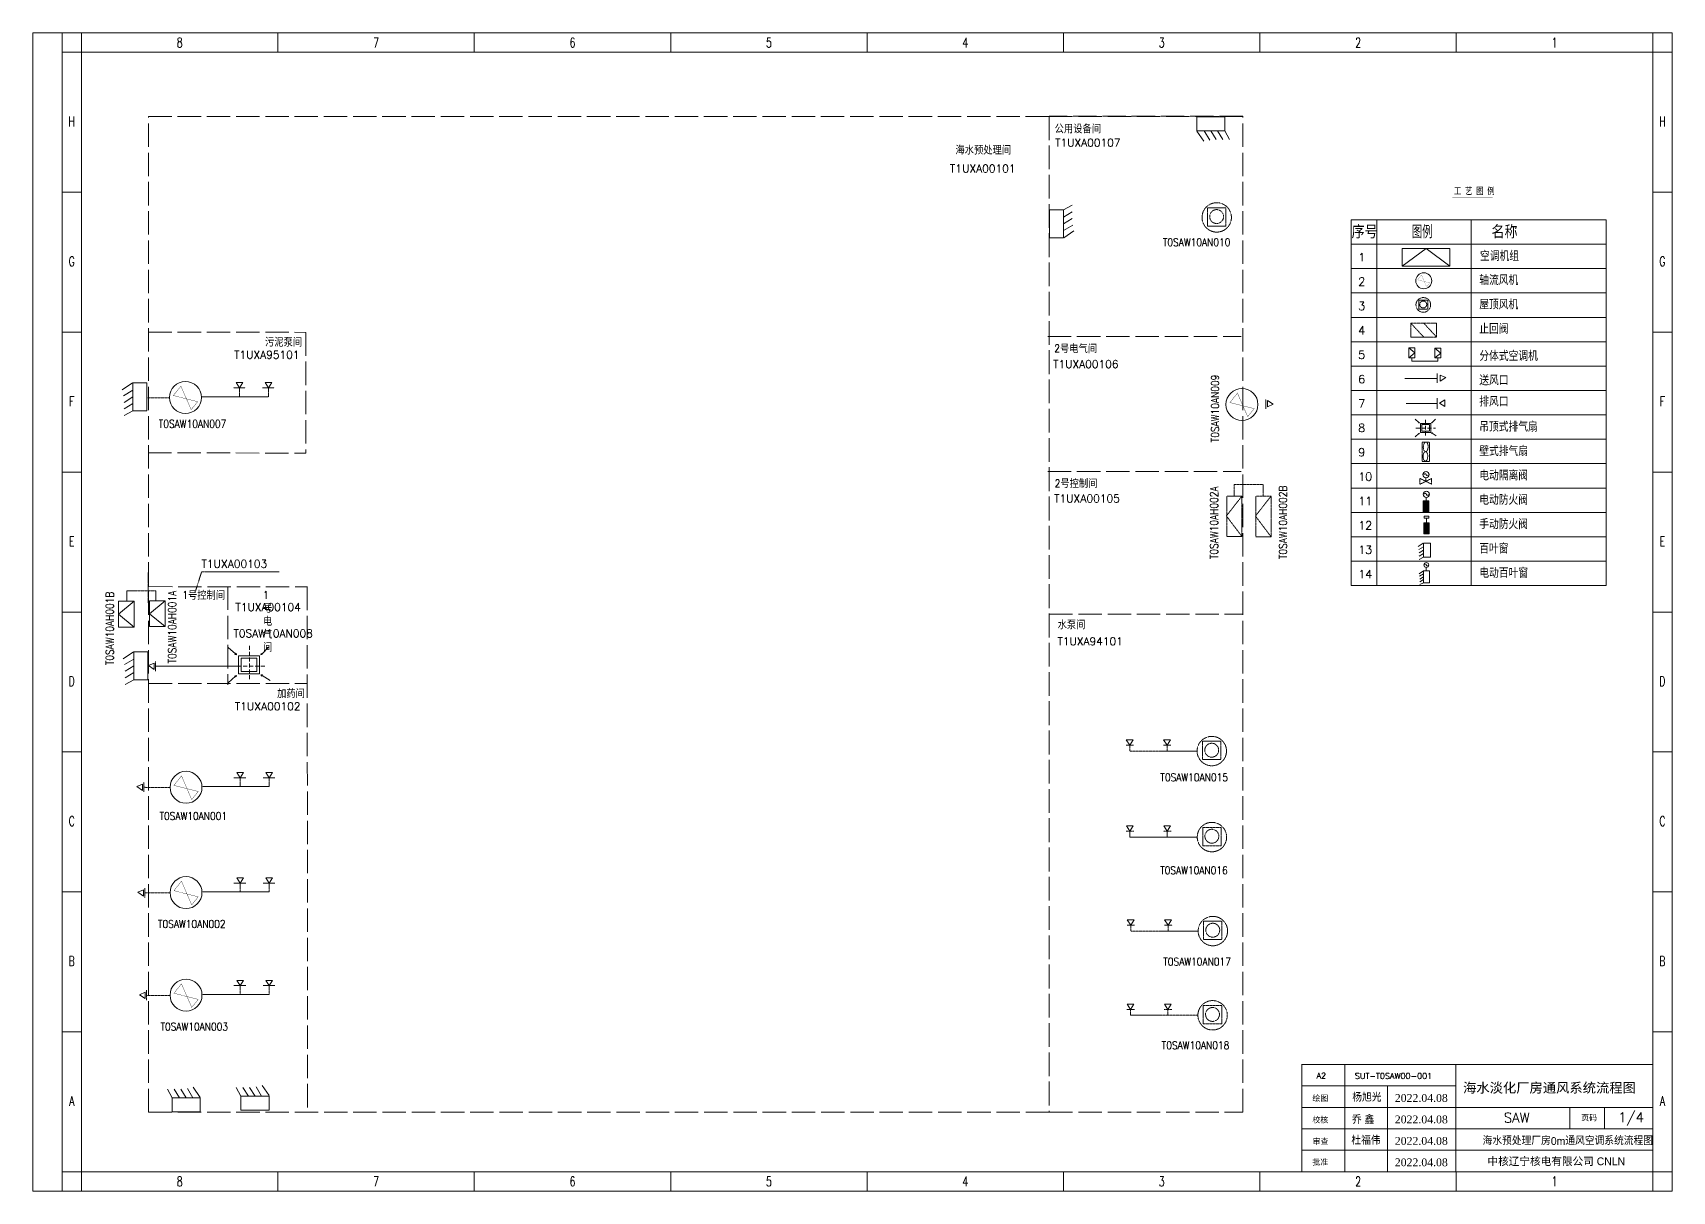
# Model space of a CAD drawing. Header units: millimetres. Extents: x 183980 to 562651, y 222331 to 282504.
# Drawn here: x 183980 to 268080, y 222900 to 282300 of the extents above; entities that cross this region are included whole.
import ezdxf
from ezdxf.enums import TextEntityAlignment as Align

# ---------------------------------------------------------------- set-up
doc = ezdxf.new("R2010")
doc.units = ezdxf.units.MM
for name, pattern in [('ACAD_ISO02W100', [15, 12, -3]), ('AM_ISO08W050x2', [9, 6, -0.75, 1.5, -0.75]), ('破線', [3, 2, -1])]:
    doc.linetypes.add(name, pattern=pattern)
doc.layers.get('0').update_dxf_attribs({"lineweight": 5})
doc.styles.add('-华文新魏', font='STXINWEI.TTF', dxfattribs={"width": 1.5})
doc.styles.add('_ROMANS', font='SIMPLEX.shx', dxfattribs={"width": 0.8, "bigfont": 'hztxt.shx'})
doc.styles.add('HZ', font='romanc.shx', dxfattribs={"width": 0.75, "bigfont": 'hzfs.shx'})
doc.styles.add('ROMAND', font='romand')
doc.styles.add('RT', font='times.ttf', dxfattribs={"width": 1.5})
doc.styles.get("Standard").update_dxf_attribs({"font": 'txt8.shx', "bigfont": 'hztxt.shx'})
doc.styles.add('中西文等高字体', font='HZTXT_E.shx', dxfattribs={"width": 0.7, "bigfont": 'HZTXT.shx'})
doc.styles.add('设备编码ROMAND', font='romand.shx', dxfattribs={"width": 0.85, "height": 400})
pattern_1 = [(0, (199169.914, 137025), (0, 3.4925), [2.54, -0.9525]), (90, (199169.914, 137025), (-3.4925, 2e-16), [2.54, -0.9525])]

msp = doc.modelspace()

# ---------------------------------------------------------------- hatches: boundary and pattern name
at = {"linetype": '破線', "lineweight": 5}
h = msp.add_hatch(dxfattribs=at)
h.set_pattern_fill('ANGLE', color=0, scale=0.5, style=0)
h.set_pattern_definition(pattern_1)
h.paths.add_polyline_path([(255307, 258292), (255307, 257739), (255601, 257739), (255601, 258292)])
h = msp.add_hatch(dxfattribs=at)
h.set_pattern_fill('ANGLE', color=0, scale=0.5, style=0)
h.set_pattern_definition(pattern_1)
h.paths.add_polyline_path([(255334, 257176), (255334, 256609), (255614, 256609), (255614, 257176)])

# ---------------------------------------------------------------- linework, layer by layer
at = {"color": 0}
for p, q in [((183980, 282300), (268080, 282300)), ((183980, 222900), (183980, 282300)), ((185480, 222900), (185480, 282300)), ((186480, 281300), (186480, 282300)), ((196555, 282300), (196555, 281300)), ((206630, 282300), (206630, 281300)), ((216705, 282300), (216705, 281300)), ((226780, 282300), (226780, 281300)), ((236855, 282300), (236855, 281300)), ((246930, 282300), (246930, 281300)), ((257005, 282300), (257005, 281300)), ((267080, 281300), (267080, 282300)), ((268080, 282300), (268080, 222900)), ((186480, 281300), (185480, 281300)), ((186480, 281300), (267080, 281300)), ((186480, 223900), (186480, 281300)), ((267080, 281300), (268080, 281300)), ((267080, 281300), (267080, 223900)), ((185480, 274125), (186480, 274125)), ((267080, 274125), (268080, 274125)), ((185480, 266950), (186480, 266950)), ((267080, 266950), (268080, 266950)), ((185480, 259775), (186480, 259775)), ((267080, 259775), (268080, 259775)), ((185480, 252600), (186480, 252600)), ((267080, 252600), (268080, 252600)), ((185480, 245425), (186480, 245425)), ((267080, 245425), (268080, 245425)), ((185480, 238250), (186480, 238250)), ((267080, 238250), (268080, 238250)), ((185480, 231075), (186480, 231075)), ((185480, 231075), (186480, 231075)), ((267080, 231075), (268080, 231075)), ((186480, 223900), (185480, 223900)), ((186480, 223900), (186480, 222900)), ((267080, 223900), (186480, 223900)), ((196555, 223900), (196555, 222900)), ((206630, 223900), (206630, 222900)), ((216705, 223900), (216705, 222900)), ((226780, 223900), (226780, 222900)), ((236855, 223900), (236855, 222900)), ((246930, 223900), (246930, 222900)), ((246930, 223900), (246930, 222900)), ((257005, 223900), (257005, 222900)), ((267080, 223900), (268080, 223900)), ((267080, 223900), (267080, 222900)), ((268080, 222900), (183980, 222900))]:
    msp.add_line(p, q, dxfattribs=at)
at = {"color": 0, "linetype": 'Continuous', "lineweight": 5}
for p, q in [((243693, 277256), (244053, 276736)), ((244073, 277275), (244353, 276795)), ((244413, 277275), (244693, 276835)), ((244753, 277275), (245033, 276835)), ((245133, 277275), (245373, 276835)), ((236851, 273220), (237291, 273460)), ((236851, 272840), (237291, 273120)), ((236851, 272500), (237291, 272780)), ((236851, 272160), (237331, 272440)), ((236870, 271780), (237390, 272140)), ((254565, 266145), (254875, 265890)), ((254875, 265890), (254565, 265635)), ((255905, 266135), (256215, 265880)), ((256215, 265880), (255905, 265625)), ((254720, 265635), (254725, 265455)), ((254725, 265455), (256057, 265455)), ((256060, 265625), (256057, 265455)), ((189090, 264350), (188570, 263990)), ((189109, 263970), (188629, 263690)), ((189109, 263630), (188669, 263350)), ((189109, 263290), (188669, 263010)), ((247313, 263448), (247607, 263257)), ((247317, 263123), (247313, 263448)), ((247607, 263257), (247317, 263123)), ((189109, 262910), (188669, 262670)), ((254902, 262485), (255086, 262319)), ((255934, 262492), (255759, 262317)), ((254902, 261579), (255086, 261745)), ((255071, 261761), (255112, 261769)), ((255100, 261730), (255071, 261761)), ((255071, 261761), (255071, 261761)), ((255072, 262304), (255100, 262335)), ((255112, 262296), (255072, 262304)), ((255100, 262335), (255100, 262335)), ((255100, 262335), (255112, 262296)), ((255112, 261769), (255100, 261730)), ((255734, 262292), (255744, 262332)), ((255774, 262302), (255734, 262292)), ((255758, 261751), (255740, 261787)), ((255740, 261787), (255781, 261786)), ((255744, 262332), (255774, 262302)), ((255781, 261786), (255758, 261751)), ((255758, 261751), (255758, 261751)), ((255979, 261636), (255769, 261768)), ((255774, 262302), (255774, 262302)), ((255440, 259300), (255440, 259482)), ((255454, 258292), (255454, 258474)), ((255474, 257173), (255474, 257411)), ((255304, 256132), (255044, 255952)), ((255314, 255942), (255074, 255802)), ((255314, 255772), (255094, 255632)), ((255314, 255602), (255094, 255462)), ((255314, 255412), (255094, 255292)), ((255466, 254691), (255466, 254885)), ((255315, 254708), (255097, 254557)), ((255323, 254549), (255121, 254431)), ((255323, 254406), (255138, 254288)), ((255323, 254263), (255138, 254146)), ((255323, 254104), (255138, 254003)), ((188370, 252493), (189176, 253156)), ((189970, 252513), (190776, 253176)), ((189176, 251830), (188370, 252493)), ((190776, 251850), (189970, 252513)), ((194010, 250782), (194378, 250451)), ((196074, 250796), (195724, 250446)), ((189140, 250560), (188620, 250200)), ((189159, 250180), (188679, 249900)), ((189159, 249840), (188719, 249560)), ((194350, 250419), (194406, 250482)), ((194430, 250403), (194350, 250419)), ((194406, 250482), (194406, 250482)), ((194406, 250482), (194430, 250403)), ((195674, 250396), (195694, 250476)), ((195754, 250416), (195674, 250396)), ((195694, 250476), (195754, 250416)), ((195754, 250416), (195754, 250416)), ((189159, 249500), (188719, 249220)), ((189159, 249120), (188719, 248880)), ((194010, 248970), (194377, 249302)), ((194349, 249334), (194430, 249350)), ((194406, 249271), (194349, 249334)), ((194349, 249334), (194349, 249334)), ((194430, 249350), (194406, 249271)), ((195722, 249313), (195685, 249386)), ((195685, 249386), (195768, 249384)), ((195768, 249384), (195722, 249313)), ((195722, 249313), (195722, 249313)), ((196163, 249084), (195745, 249349)), ((191130, 227690), (190890, 228130)), ((191510, 227690), (191230, 228130)), ((191850, 227690), (191570, 228130)), ((192190, 227690), (191910, 228170)), ((192570, 227709), (192210, 228229)), ((194660, 227780), (194420, 228220)), ((195040, 227780), (194760, 228220)), ((195380, 227780), (195100, 228220)), ((195720, 227780), (195440, 228260)), ((196100, 227799), (195740, 228319))]:
    msp.add_line(p, q, dxfattribs=at)
at = {"color": 0, "lineweight": 5}
for p, q in [((251615, 272708), (251615, 267708)), ((251615, 272708), (264691, 272708)), ((252925, 272708), (252925, 267708)), ((257768, 272708), (257768, 267708)), ((264691, 272708), (264691, 267708)), ((251615, 271458), (251615, 253958)), ((251615, 271458), (264691, 271458)), ((252925, 271458), (252924, 253958)), ((254229, 270337), (255454, 271247)), ((255454, 271247), (256679, 270337)), ((257768, 271458), (257759, 253958)), ((264691, 271458), (264691, 253958)), ((251615, 270208), (264691, 270208)), ((251615, 268958), (264691, 268958)), ((251615, 267708), (264691, 267708)), ((251615, 266458), (264691, 266458)), ((251615, 265208), (264691, 265208)), ((194410, 264360), (194760, 264360)), ((194590, 264090), (194410, 264360)), ((194760, 264360), (194590, 264090)), ((195900, 264360), (196250, 264360)), ((196080, 264090), (195900, 264360)), ((196250, 264360), (196080, 264090)), ((254360, 264565), (256019, 264567)), ((256025, 264825), (256025, 264350)), ((256171, 264433), (256169, 264752)), ((256169, 264752), (256466, 264621)), ((256466, 264621), (256171, 264433)), ((251615, 263958), (264691, 263958)), ((254435, 263290), (256019, 263287)), ((256015, 263565), (256025, 263025)), ((256149, 263307), (256419, 263487)), ((256419, 263137), (256149, 263307)), ((256419, 263487), (256419, 263137)), ((251615, 262708), (264691, 262708)), ((251615, 261458), (264691, 261458)), ((251615, 260208), (264691, 260208)), ((251615, 258958), (264691, 258958)), ((251615, 257708), (264691, 257708)), ((251615, 256458), (264691, 256458)), ((251615, 255208), (264691, 255208)), ((251615, 255208), (264691, 255208)), ((251615, 253958), (264691, 253958)), ((189920, 249849), (190211, 249980)), ((190211, 249655), (189920, 249849)), ((190211, 249980), (190211, 249655)), ((240071, 246038), (240421, 246038)), ((240251, 245768), (240071, 246038)), ((240421, 246038), (240251, 245768)), ((241989, 246038), (242339, 246038)), ((242169, 245768), (241989, 246038)), ((242339, 246038), (242169, 245768)), ((194440, 244370), (194790, 244370)), ((194620, 244100), (194440, 244370)), ((194790, 244370), (194620, 244100)), ((195930, 244370), (196280, 244370)), ((196110, 244100), (195930, 244370)), ((196280, 244370), (196110, 244100)), ((189314, 243649), (189606, 243780)), ((189606, 243455), (189314, 243649)), ((189606, 243780), (189606, 243455)), ((240078, 241627), (240428, 241627)), ((240258, 241357), (240078, 241627)), ((240428, 241627), (240258, 241357)), ((241997, 241627), (242347, 241627)), ((242177, 241357), (241997, 241627)), ((242347, 241627), (242177, 241357)), ((194440, 238970), (194790, 238970)), ((194620, 238700), (194440, 238970)), ((194790, 238970), (194620, 238700)), ((195930, 238970), (196280, 238970)), ((196110, 238700), (195930, 238970)), ((196280, 238970), (196110, 238700)), ((189371, 238226), (189662, 238357)), ((189662, 238032), (189371, 238226)), ((189662, 238357), (189662, 238032)), ((240125, 236808), (240475, 236808)), ((240305, 236538), (240125, 236808)), ((240475, 236808), (240305, 236538)), ((242043, 236808), (242393, 236808)), ((242223, 236538), (242043, 236808)), ((242393, 236808), (242223, 236538)), ((189460, 232974), (189751, 233104)), ((189751, 232780), (189460, 232974)), ((189751, 233104), (189751, 232780)), ((194440, 233710), (194790, 233710)), ((194620, 233440), (194440, 233710)), ((194790, 233710), (194620, 233440)), ((195930, 233710), (196280, 233710)), ((196110, 233440), (195930, 233710)), ((196280, 233710), (196110, 233440)), ((240112, 232488), (240462, 232488)), ((240292, 232218), (240112, 232488)), ((240462, 232488), (240292, 232218)), ((242030, 232488), (242380, 232488)), ((242210, 232218), (242030, 232488)), ((242380, 232488), (242210, 232218)), ((249080, 229400), (249080, 223900)), ((251280, 229400), (251280, 223900)), ((256983, 229400), (256983, 223900)), ((256983, 228300), (249080, 228300)), ((253480, 228300), (253480, 223900)), ((267047, 227200), (249080, 227200)), ((262833, 227200), (262830, 226100)), ((264613, 227200), (264613, 226100)), ((267047, 226100), (249080, 226100)), ((267047, 225000), (249080, 225000)), ((267080, 223900), (249080, 223900))]:
    msp.add_line(p, q, dxfattribs=at)
at = {"color": 0, "linetype": 'ACAD_ISO02W100', "lineweight": 5, "ltscale": 100}
for p, q in [((189910, 266950), (197990, 266940)), ((197990, 266940), (197980, 260750)), ((236045, 266720), (245975, 266720)), ((189900, 260760), (197980, 260750)), ((236045, 259810), (245975, 259810)), ((189940, 253900), (198020, 253890)), ((193980, 253910), (193980, 248860)), ((198060, 253900), (198070, 226950)), ((236120, 252485), (246050, 252485)), ((189930, 248930), (198030, 248930))]:
    msp.add_line(p, q, dxfattribs=at)
at = {"color": 0, "linetype": '破線', "lineweight": 5}
for p, q in [((254665, 267415), (255330, 266700)), ((255330, 267415), (255995, 266700)), ((194270, 264090), (194880, 264090)), ((194590, 263640), (194590, 264090)), ((195760, 264090), (196370, 264090)), ((196080, 263640), (196080, 264090)), ((190980, 263590), (189880, 263590)), ((192650, 263640), (196080, 263640)), ((247230, 263520), (247230, 263020)), ((245610, 258540), (245610, 259140)), ((245610, 259140), (247100, 259140)), ((247100, 259140), (247100, 258520)), ((246010, 258546), (245210, 257526)), ((247500, 258540), (246700, 257520)), ((245210, 257526), (245210, 257526)), ((245210, 257526), (246010, 256466)), ((246700, 257520), (246700, 257520)), ((246700, 257520), (247500, 256460)), ((189900, 254630), (189910, 252475)), ((192340, 253710), (192640, 254660)), ((192640, 254660), (196620, 254660)), ((188800, 253160), (188800, 253690)), ((188800, 253690), (190290, 253690)), ((190290, 253690), (190290, 253170)), ((190270, 250070), (190270, 249570)), ((190280, 249820), (194480, 249830)), ((240061, 245768), (240451, 245768)), ((240251, 245470), (240251, 245768)), ((241979, 245768), (242369, 245768)), ((242169, 245470), (242169, 245768)), ((240251, 245470), (243707, 245470)), ((194300, 244100), (194910, 244100)), ((194620, 243650), (194620, 244100)), ((195790, 244100), (196400, 244100)), ((196110, 243650), (196110, 244100)), ((189670, 243880), (189670, 243380)), ((191010, 243600), (189670, 243610)), ((192680, 243650), (196110, 243650)), ((240068, 241357), (240458, 241357)), ((240258, 241059), (240258, 241357)), ((240258, 241059), (243715, 241059)), ((241987, 241357), (242377, 241357)), ((242177, 241059), (242177, 241357)), ((189720, 238440), (189720, 237940)), ((191010, 238200), (189720, 238200)), ((192680, 238250), (196110, 238250)), ((194300, 238700), (194910, 238700)), ((194620, 238250), (194620, 238700)), ((195790, 238700), (196400, 238700)), ((196110, 238250), (196110, 238700)), ((240115, 236538), (240505, 236538)), ((240305, 236240), (240305, 236538)), ((242033, 236538), (242423, 236538)), ((242223, 236240), (242223, 236538)), ((240305, 236240), (243762, 236240)), ((189820, 233200), (189820, 232700)), ((192680, 232990), (196110, 232990)), ((194300, 233440), (194910, 233440)), ((194620, 232990), (194620, 233440)), ((195790, 233440), (196400, 233440)), ((196110, 232990), (196110, 233440)), ((191010, 232940), (189820, 232940)), ((240102, 232218), (240492, 232218)), ((240292, 231920), (240292, 232218)), ((242020, 232218), (242410, 232218)), ((242210, 231920), (242210, 232218)), ((240292, 231920), (243748, 231920))]:
    msp.add_line(p, q, dxfattribs=at)
at = {"color": 0, "linetype": '破線', "lineweight": 5, "ltscale": 100}
for p, q in [((255420, 262450), (255425, 261560)), ((254935, 262030), (255935, 262035)), ((195100, 250860), (195100, 249160)), ((194480, 249830), (195960, 249830))]:
    msp.add_line(p, q, dxfattribs=at)
at = {"linetype": '破線', "lineweight": 5}
for p, q in [((255140, 259450), (255140, 259150)), ((255740, 259450), (255140, 259150)), ((255740, 259150), (255140, 259450)), ((255740, 259450), (255740, 259150))]:
    msp.add_line(p, q, dxfattribs=at)
at = {"color": 0, "linetype": 'ACAD_ISO02W100', "lineweight": 5, "ltscale": 100}
for points in [[(189910, 278000), (236120, 278000), (236120, 226950), (189910, 226950)], [(236120, 226950), (246050, 226950), (246050, 278020), (236120, 278020)], [(246050, 278020), (236120, 278020), (236120, 278000), (246050, 278000)]]:
    msp.add_lwpolyline(points, close=True, dxfattribs=at)
at = {"color": 0, "linetype": 'Continuous', "lineweight": 5}
for points in [[(243693, 277275), (243693, 277995), (245133, 277995), (245133, 277275)], [(236851, 271780), (236131, 271780), (236131, 273220), (236851, 273220)], [(254565, 266145), (254875, 266145), (254875, 265635), (254565, 265635)], [(255905, 266135), (256215, 266135), (256215, 265625), (255905, 265625)], [(189109, 264350), (189829, 264350), (189829, 262910), (189109, 262910)], [(255307, 258292), (255601, 258292), (255601, 257739), (255307, 257739)], [(255348, 257519), (255600, 257519), (255600, 257414), (255348, 257414)], [(255334, 257176), (255614, 257176), (255614, 256609), (255334, 256609)], [(255314, 256132), (255674, 256132), (255674, 255412), (255314, 255412)], [(255323, 254708), (255625, 254708), (255625, 254104), (255323, 254104)], [(189176, 251830), (188370, 251830), (188370, 253156), (189176, 253156)], [(190776, 251850), (189970, 251850), (189970, 253176), (190776, 253176)], [(189159, 250560), (189879, 250560), (189879, 249120), (189159, 249120)], [(192570, 227690), (192570, 226970), (191130, 226970), (191130, 227690)], [(196100, 227780), (196100, 227060), (194660, 227060), (194660, 227780)]]:
    msp.add_lwpolyline(points, close=True, dxfattribs=at)
at = {"color": 0, "linetype": '破線', "lineweight": 5}
for points in [[(244239, 273333), (245180, 273333), (245180, 272393), (244239, 272393)], [(255074, 268596), (255544, 268596), (255544, 268125), (255074, 268125)], [(254665, 267415), (255995, 267415), (255995, 266700), (254665, 266700)], [(255252, 261309), (255632, 261309), (255628, 260311), (255248, 260311)], [(245230, 258546), (246010, 258546), (246010, 256466), (245230, 256466)], [(246720, 258540), (247500, 258540), (247500, 256460), (246720, 256460)], [(243986, 245969), (244927, 245969), (244927, 245028), (243986, 245028)], [(243994, 241558), (244935, 241558), (244935, 240617), (243994, 240617)], [(244041, 236739), (244982, 236739), (244982, 235798), (244041, 235798)], [(244027, 232419), (244968, 232419), (244968, 231478), (244027, 231478)]]:
    msp.add_lwpolyline(points, close=True, dxfattribs=at)
at = {"color": 0, "lineweight": 5}
for points, const_width in [([(256799, 273875), (258871, 273875)], 25), ([(255024, 269632), (255219, 269875), (255480, 269269), (255648, 269475), (255024, 269632)], 8.15), ([(191190, 263700), (191579, 264185), (192102, 262974), (192438, 263386), (191190, 263700)], 16.3), ([(245390, 263340), (245779, 263825), (246302, 262614), (246638, 263026), (245390, 263340)], 16.3), ([(191220, 243710), (191609, 244195), (192132, 242984), (192468, 243396), (191220, 243710)], 16.3), ([(191220, 238310), (191609, 238795), (192132, 237584), (192468, 237996), (191220, 238310)], 16.3), ([(191220, 233050), (191609, 233535), (192132, 232324), (192468, 232736), (191220, 233050)], 16.3)]:
    msp.add_lwpolyline(points, dxfattribs=dict(at, const_width=const_width))
msp.add_lwpolyline([(254229, 271247), (256679, 271247), (256679, 270337), (254229, 270337)], close=True, dxfattribs=at)
at = {"color": 0, "linetype": 'AM_ISO08W050x2', "lineweight": 5}
for points in [[(255164, 262272), (255699, 262272), (255699, 261812), (255164, 261812)], [(255234, 262212), (255634, 262212), (255634, 261872), (255234, 261872)], [(194534, 250356), (195604, 250356), (195604, 249436), (194534, 249436)], [(194674, 250236), (195474, 250236), (195474, 249556), (194674, 249556)]]:
    msp.add_lwpolyline(points, close=True, dxfattribs=at)
at = {"color": 0, "lineweight": 5, "const_width": 50}
msp.add_lwpolyline([(249080, 223900), (267080, 223900), (267080, 229400), (249080, 229400)], close=True, dxfattribs=at)
at = {"color": 0, "linetype": '破線', "lineweight": 5}
for centre, radius in [((244714, 272834), 754), ((244709, 272877), 356), ((255312, 268346), 377), ((255309, 268368), 178), ((244462, 245470), 754), ((244457, 245513), 356), ((244469, 241059), 754), ((244464, 241102), 356), ((244516, 236240), 754), ((244511, 236283), 356), ((244503, 231920), 754), ((244498, 231963), 356)]:
    msp.add_circle(centre, radius, dxfattribs=at)
at = {"color": 0, "lineweight": 5}
for centre, radius in [((255334, 269582), 410), ((191810, 263600), 820), ((246010, 263240), 820), ((191840, 243610), 820), ((191840, 238210), 820), ((191840, 232950), 820)]:
    msp.add_circle(centre, radius, dxfattribs=at)
at = {"color": 0, "linetype": 'Continuous', "lineweight": 5}
for centre, radius in [((255454, 259643), 162), ((255468, 258635), 162), ((255466, 255011), 126)]:
    msp.add_circle(centre, radius, dxfattribs=at)
at = {"linetype": '破線', "lineweight": 5}
for centre, start, end in [((255400, 259639), 4.57392, 175.42608), ((255508, 259646), 183.11137, 353.96353), ((255414, 258631), 4.57392, 175.42608), ((255522, 258638), 183.11137, 353.96353), ((255412, 255007), 4.57392, 175.42608), ((255520, 255014), 183.11137, 353.96353)]:
    msp.add_arc(centre, 54.2, start, end, dxfattribs=at)
at = {"color": 0, "linetype": '破線', "lineweight": 5}
for centre, ratio in [((255421, 260577), 0.478833), ((255435, 261065), 0.505247)]:
    msp.add_ellipse(centre, major_axis=(-7, -244), ratio=ratio, dxfattribs=at)

# ---------------------------------------------------------------- texts
at = {"color": 0, "style": 'HZ', "width": 0.7}
for s, p in [('8', (191518, 281550)), ('7', (201593, 281550)), ('6', (211668, 281550)), ('5', (221743, 281550)), ('4', (231818, 281550)), ('3', (241893, 281550)), ('2', (251968, 281550)), ('1', (262043, 281550)), ('H', (185976, 277501)), ('H', (267576, 277501)), ('G', (185976, 270326)), ('G', (267576, 270326)), ('F', (185976, 263151)), ('F', (267576, 263151)), ('E', (185976, 255976)), ('E', (267576, 255976)), ('D', (185976, 248801)), ('D', (267576, 248801)), ('C', (185976, 241626)), ('C', (267576, 241626)), ('B', (185976, 234451)), ('B', (267576, 234451)), ('A', (185976, 227276)), ('A', (267576, 227276)), ('8', (191518, 223150)), ('7', (201593, 223150)), ('6', (211668, 223150)), ('5', (221743, 223150)), ('4', (231818, 223150)), ('3', (241893, 223150)), ('2', (251968, 223150)), ('1', (262043, 223150))]:
    msp.add_text(s, height=500, dxfattribs=at).set_placement(p, align=Align.CENTER)
at = {"color": 0, "lineweight": 5, "style": '_ROMANS', "width": 0.8}
for s, height, p in [('工 艺 图 例 ', 350, (256883, 273983)), ('图例', 666.7, (254722, 271758))]:
    msp.add_text(s, height=height, dxfattribs=at).set_placement(p)
at = {"color": 0, "lineweight": 5}
for s, height, style, p in [('序号', 666.7, '_ROMANS', (251636, 271758)), ('名称', 666.7, '_ROMANS', (258811, 271758)), ('1', 417, '_ROMANS', (251974, 270583)), ('空调机组', 500, '_ROMANS', (258223, 270602)), ('2', 417, '_ROMANS', (251974, 269333)), ('轴流风机', 500, '_ROMANS', (258183, 269365)), ('3', 417, '_ROMANS', (251974, 268083)), ('屋顶风机', 500, '_ROMANS', (258183, 268115)), ('4', 417, '_ROMANS', (251974, 266833)), ('止回阀', 500, '_ROMANS', (258183, 266865)), ('5', 417, '_ROMANS', (251974, 265583)), ('分体式空调机', 500, '_ROMANS', (258186, 265475)), ('6', 417, '_ROMANS', (251974, 264333)), ('送风口', 500, '_ROMANS', (258183, 264223)), ('7', 417, '_ROMANS', (251974, 263083)), ('排风口', 500, '_ROMANS', (258183, 263135)), ('吊顶式排气扇', 500, '_ROMANS', (258183, 261849)), ('8', 417, '_ROMANS', (251974, 261833)), ('9', 417, '_ROMANS', (251974, 260583)), ('壁式排气扇', 500, '_ROMANS', (258182, 260599)), ('电动隔离阀', 500, '_ROMANS', (258183, 259349)), ('10', 416.7, '_ROMANS', (251974, 259333)), ('11', 416.7, '_ROMANS', (251974, 258083)), ('电动防火阀', 500, '_ROMANS', (258182, 258099)), ('手动防火阀', 500, '_ROMANS', (258182, 256849)), ('12', 416.7, '_ROMANS', (251974, 256833)), ('13', 416.7, '_ROMANS', (251974, 255583)), ('百叶窗', 500, '_ROMANS', (258182, 255599)), ('电动百叶窗', 500, '_ROMANS', (258183, 254349)), ('14', 416.7, '_ROMANS', (251974, 254333)), ('杨旭光', 400, '中西文等高字体', (251670, 227500)), ('海水淡化厂房通风系统流程图', 500, '-华文新魏', (257350, 227953)), ('绘图', 300, '中西文等高字体', (249623, 227493)), ('2022.04.08', 400, 'RT', (253850, 227480)), ('校核', 300, '中西文等高字体', (249623, 226383)), ('乔 鑫', 400, '中西文等高字体', (251650, 226350)), ('2022.04.08', 400, 'RT', (253850, 226380)), ('页码', 300, '中西文等高字体', (263413, 226493)), ('审查', 300, '中西文等高字体', (249633, 225273)), ('杜福伟', 400, '中西文等高字体', (251620, 225290)), ('2022.04.08', 400, 'RT', (253850, 225280)), ('海水预处理厂房0m通风空调系统流程图', 400, '中西文等高字体', (258353, 225273)), ('2022.04.08', 400, 'RT', (253850, 224180)), ('中核辽宁核电有限公司 CNLN', 400, '-华文新魏', (258603, 224233)), ('批准', 300, '中西文等高字体', (249623, 224213))]:
    msp.add_text(s, height=height, dxfattribs=dict(at, style=style)).set_placement(p)
at = {"color": 0, "lineweight": 5, "style": 'ROMAND'}
msp.add_text('A2', height=300, dxfattribs=at).set_placement((250077, 228823), align=Align.MIDDLE)
at = {"color": 0, "linetype": '破線', "lineweight": 5, "char_height": 400, "attachment_point": 1, "style": '设备编码ROMAND'}
for s, insert in [('{\\f宋体|b0|i0|c134|p2;公用设备间}', (236400, 277590)), ('{\\f宋体|b0|i0|c134|p2;海水预处理间}', (231310, 276500)), ('T0SAW10AN010', (241950, 271760)), ('2{\\f宋体|b0|i0|c134|p2;号电气间}', (236380, 266316)), ('T0SAW10AN007', (190440, 262450)), ('2{\\f宋体|b0|i0|c134|p2;号控制间}', (236400, 259400)), ('{\\f宋体|b0|i0|c134|p2;水泵间}', (236550, 252160)), ('T0SAW10AN015', (241822, 244320)), ('T0SAW10AN001', (190480, 242340)), ('T0SAW10AN016', (241812, 239550)), ('T0SAW10AN002', (190400, 236800)), ('T0SAW10AN017', (241972, 234870)), ('T0SAW10AN003', (190530, 231540)), ('T0SAW10AN018', (241892, 230580))]:
    msp.add_mtext(s, dxfattribs=dict(at, insert=insert))
at = {"color": 0, "linetype": '破線', "lineweight": 0, "char_height": 400, "attachment_point": 1}
for s, insert in [('T1UXA00107', (236420, 276870)), ('T1UXA00101', (231030, 275540)), ('T1UXA95101', (194310, 265990)), ('T1UXA00106', (236320, 265510)), ('T1UXA00105', (236380, 258620)), ('T1UXA00103', (192640, 255270)), ('T1UXA00104', (194370, 253050)), ('T1UXA94101', (236540, 251300)), ('T1UXA00102', (194350, 247960))]:
    msp.add_mtext(s, dxfattribs=dict(at, insert=insert))
at = {"color": 0, "linetype": 'Continuous', "lineweight": 5, "char_height": 400, "attachment_point": 1, "style": '设备编码ROMAND'}
for s, insert in [('{\\f宋体|b0|i0|c134|p2;污泥泵间}', (195890, 266650)), ('1{\\f宋体|b0|i0|c134|p2;号控制间}', (191650, 253670)), ('{\\f宋体|b0|i0|c134|p2;加药间}', (196510, 248630))]:
    msp.add_mtext(s, dxfattribs=dict(at, insert=insert))
at = {"color": 0, "linetype": '破線', "lineweight": 5, "char_height": 400, "attachment_point": 1, "rotation": 90, "style": '设备编码ROMAND'}
for s, insert in [('T0SAW10AN009', (244430, 261300)), ('T0SAW10AH002A', (244380, 255310)), ('T0SAW10AH002B', (247910, 255310)), ('T0SAW10AH001A', (190930, 249960))]:
    msp.add_mtext(s, dxfattribs=dict(at, insert=insert))
at = {"color": 0, "linetype": '破線', "lineweight": 5, "insert": (187730, 249870), "char_height": 400, "width": 260, "attachment_point": 1, "rotation": 90, "style": '设备编码ROMAND'}
msp.add_mtext('T0SAW10AH001B', dxfattribs=at)
at = {"color": 0, "linetype": 'Continuous', "lineweight": 5, "insert": (195790, 253670), "char_height": 400, "width": 40, "attachment_point": 1, "style": '设备编码ROMAND'}
msp.add_mtext('1{\\f宋体|b0|i0|c134|p2;号电气间}', dxfattribs=at)
at = {"color": 0, "linetype": '破線', "lineweight": 5, "insert": (194270, 251700), "char_height": 400, "attachment_point": 1}
msp.add_mtext('T0SAW10AN008', dxfattribs=at)
at = {"color": 0, "lineweight": 5, "insert": (251803, 228960), "char_height": 300, "attachment_point": 1, "style": 'ROMAND'}
msp.add_mtext('SUT-T0SAW00-001', dxfattribs=at)
at = {"color": 0, "lineweight": 5, "char_height": 500, "attachment_point": 1}
for s, insert in [('SAW', (259440, 226920)), ('1/4', (265303, 226940))]:
    msp.add_mtext(s, dxfattribs=dict(at, insert=insert))

doc.saveas('drawing.dxf')
